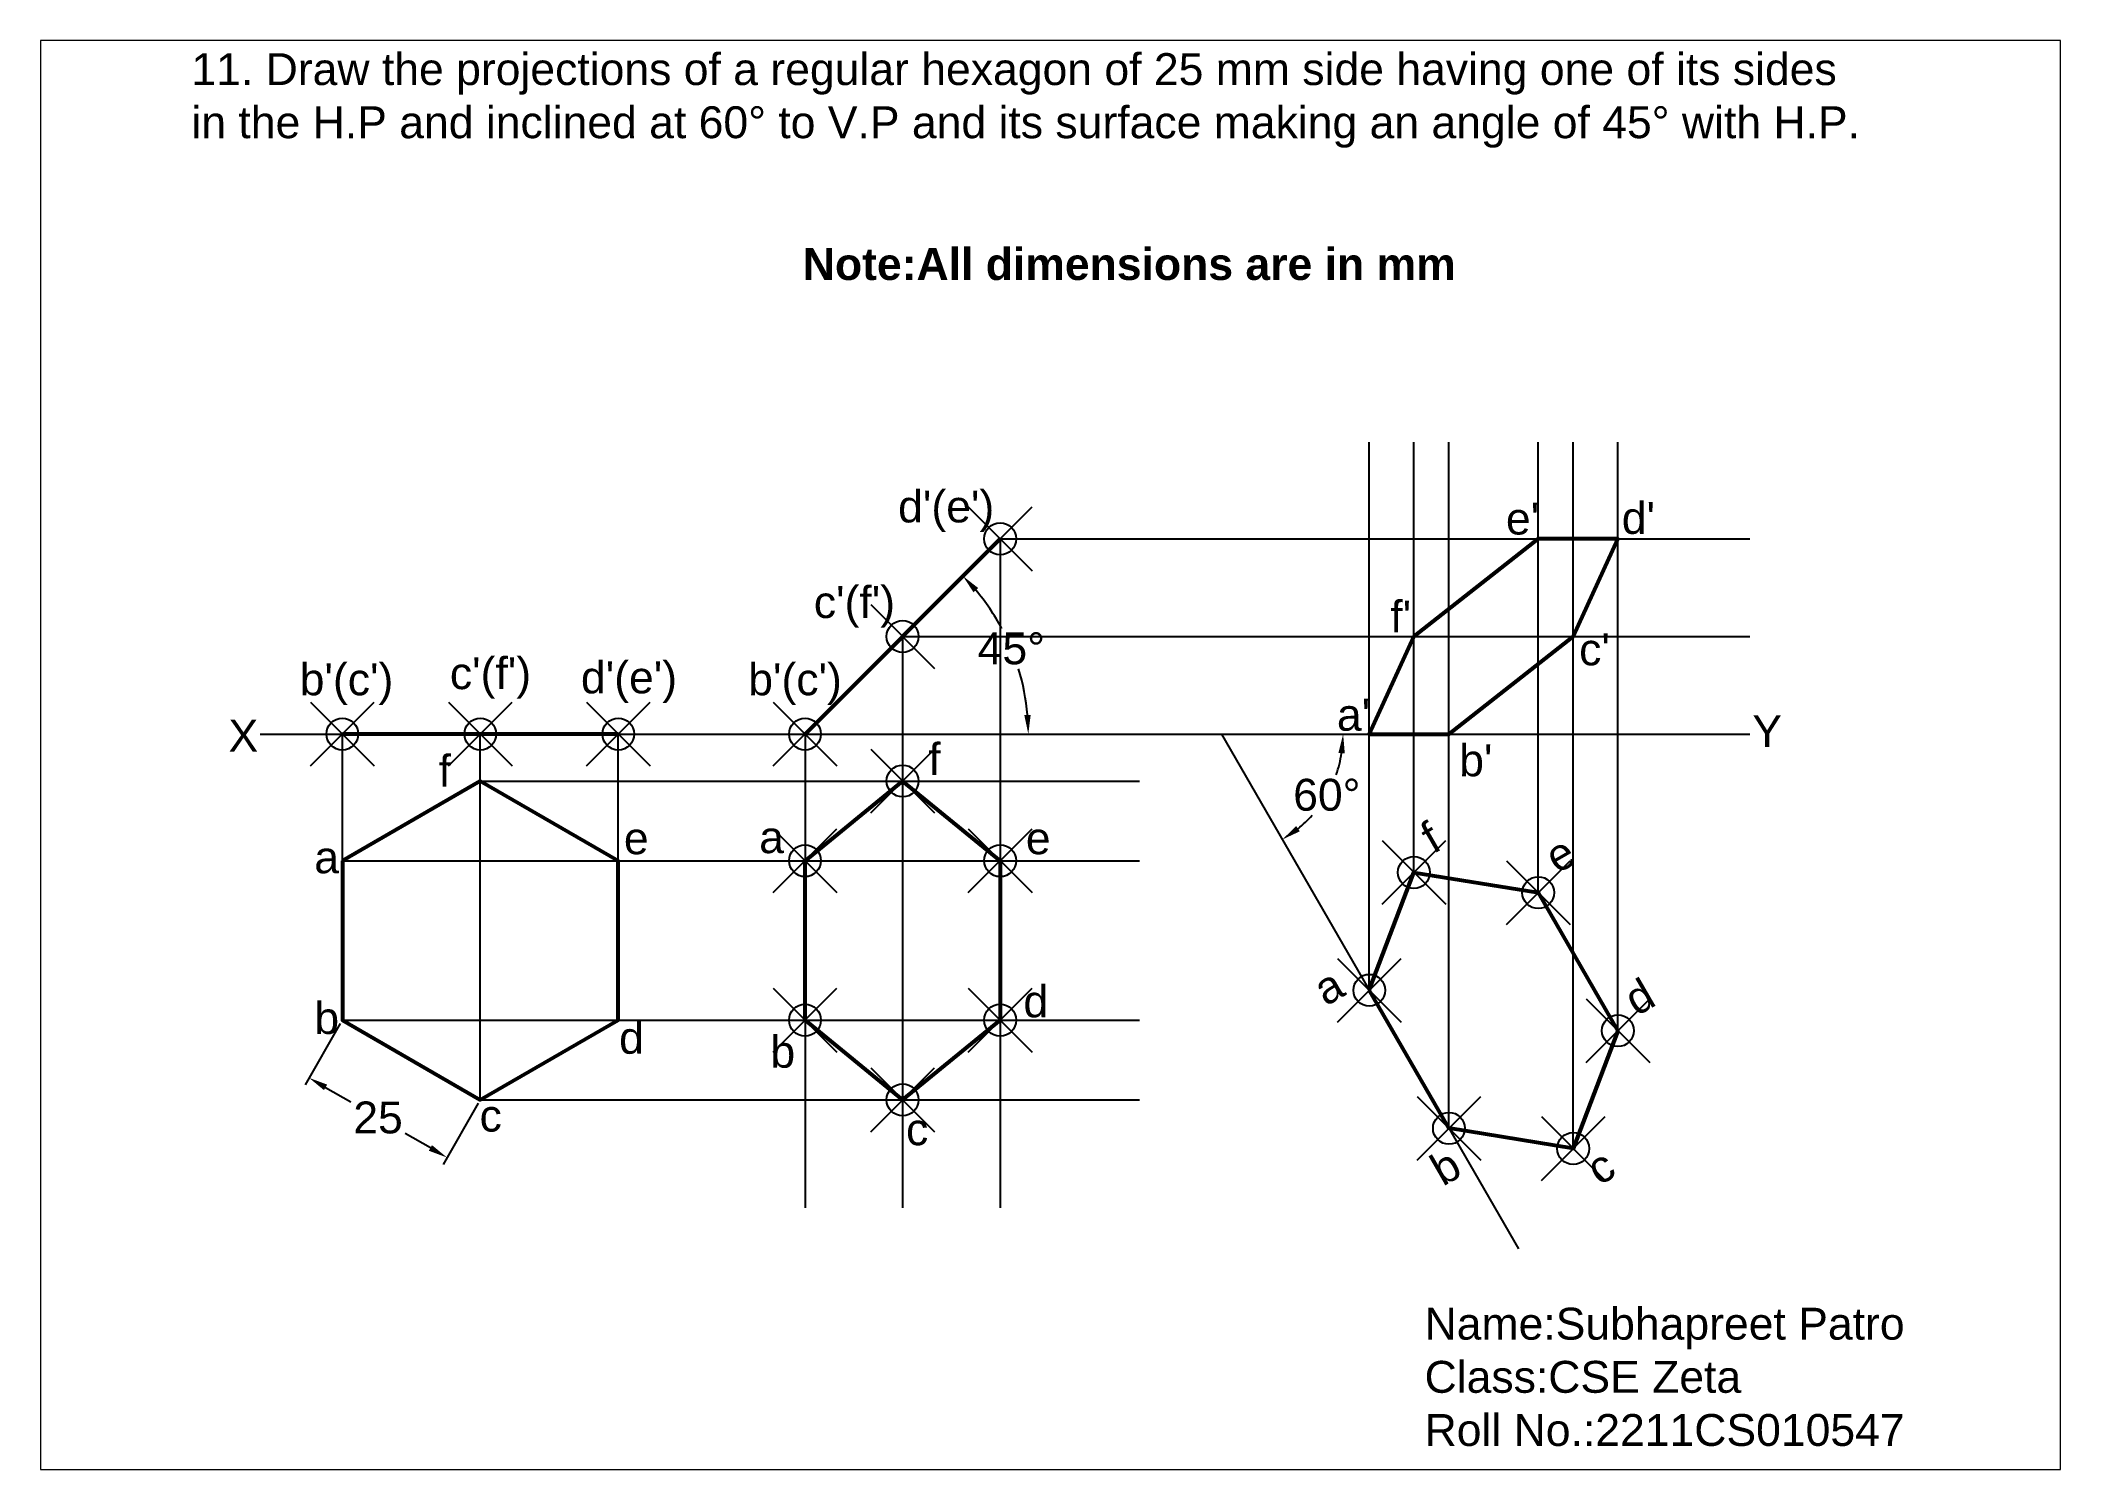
# Paper-space layout 'Layout11' of a CAD drawing. Header units: millimetres. Extents: x 30 to 267, y 21 to 189.
# The model-space entities are those that its viewports show. They can reach past a viewport. Long polylines and large blocks are cut down to what shows.
import ezdxf

# ---------------------------------------------------------------- set-up
doc = ezdxf.new("R2010")
doc.units = ezdxf.units.MM
doc.header["$PDMODE"] = 35
doc.header["$PDSIZE"] = 5
doc.styles.get("Standard").update_dxf_attribs({"font": 'arial.ttf'})
doc.dimstyles.new('ISO-25', dxfattribs={"dimtxt": 5, "dimasz": 3, "dimexe": 1.25, "dimexo": 0.625, "dimtad": 1, "dimtih": 1, "dimtoh": 1, "dimdec": 0, "dimtxsty": 'Standard', "dimcen": 2.5, "dimadec": 0, "dimazin": 0, "dimtfac": 1, "dimtdec": 0, "dimtmove": 0, "dimatfit": 3, "dimfxl": 1, "dimarcsym": 0})

# ---------------------------------------------------------------- blocks, each defined once
blk = doc.blocks.new('*D46')
at = {"color": 0, "lineweight": -2, "transparency": 16777216}
for p, q in [((3765.94, 84.25), (3760.41, 74.66)), ((3763.63, 74.24), (3767.59, 71.96)), ((3787.59, 71.75), (3782.06, 62.16)), ((3780.08, 64.74), (3776.12, 67.03))]:
    blk.add_line(p, q, dxfattribs=at)
at = {"color": 0, "transparency": 16777216}
for points in [[(3763.88, 74.68), (3763.38, 73.81), (3761.03, 75.74)], [(3780.33, 65.18), (3779.83, 64.31), (3782.68, 63.24)]]:
    blk.add_solid(points, dxfattribs=at)
at = {"layer": 'Defpoints', "color": 0, "transparency": 16777216}
for p in [(3766.26, 84.79), (3787.91, 72.29), (3782.68, 63.24)]:
    blk.add_point(p, dxfattribs=at)
at = {"color": 0, "transparency": 16777216, "insert": (3771.86, 69.49), "char_height": 5, "attachment_point": 5}
blk.add_mtext('25', dxfattribs=at)
blk = doc.blocks.new('*D47')
at = {"color": 0, "lineweight": -2, "transparency": 16777216}
for start, end in [(28.2348, 40.0929), (4.9071, 16.9946)]:
    blk.add_arc((3838.86, 129.65), 35.04, start, end, dxfattribs=at)
at = {"color": 0, "transparency": 16777216}
for points in [[(3865.3, 151.88), (3866.04, 152.55), (3863.64, 154.43)], [(3874.27, 132.67), (3873.27, 132.62), (3873.9, 129.65)]]:
    blk.add_solid(points, dxfattribs=at)
at = {"layer": 'Defpoints', "color": 0, "transparency": 16777216}
for p in [(3869.48, 160.27), (3872.71, 138.72), (3753.37, 129.65), (3838.86, 129.65), (3987.12, 129.65)]:
    blk.add_point(p, dxfattribs=at)
at = {"color": 0, "transparency": 16777216, "insert": (3871.23, 143.06), "char_height": 5, "attachment_point": 5}
blk.add_mtext('45°', dxfattribs=at)
blk = doc.blocks.new('*D48')
at = {"color": 0, "lineweight": -2, "transparency": 16777216}
for start, end in [(340.5118, 350.991), (309.009, 318.2112)]:
    blk.add_arc((3904.2, 129.65), 19.1, start, end, dxfattribs=at)
at = {"color": 0, "transparency": 16777216}
for points in [[(3922.56, 126.7), (3923.56, 126.62), (3923.3, 129.65)], [(3916.5, 114.4), (3915.94, 115.22), (3913.75, 113.11)]]:
    blk.add_solid(points, dxfattribs=at)
at = {"layer": 'Defpoints', "color": 0, "transparency": 16777216}
for p in [(3753.37, 129.65), (3904.2, 129.65), (3987.12, 129.65), (3918.83, 117.37), (3950.8, 48.93)]:
    blk.add_point(p, dxfattribs=at)
at = {"color": 0, "transparency": 16777216, "insert": (3920.74, 120.1), "char_height": 5, "attachment_point": 5}
blk.add_mtext('60°', dxfattribs=at)

msp = doc.modelspace()

# ---------------------------------------------------------------- linework, layer by layer
for p, q in [((3927.4, 89.47), (3927.4, 175.45)), ((3934.4, 107.95), (3934.4, 175.45)), ((3939.9, 67.82), (3939.9, 175.45)), ((3953.91, 104.78), (3953.91, 175.45)), ((3959.4, 64.65), (3959.4, 175.45)), ((3966.41, 83.13), (3966.41, 175.45)), ((3869.48, 160.27), (3869.48, 55.37)), ((3869.48, 160.27), (3987.12, 160.27)), ((3854.17, 144.96), (3854.17, 55.37)), ((3854.17, 144.96), (3987.12, 144.96)), ((3753.37, 129.65), (3987.12, 129.65)), ((3766.26, 109.79), (3766.26, 129.65)), ((3787.91, 72.29), (3787.91, 129.65)), ((3809.56, 109.79), (3809.56, 129.65)), ((3838.86, 129.65), (3838.86, 55.37)), ((3904.2, 129.65), (3950.8, 48.93)), ((3787.91, 122.29), (3891.34, 122.29)), ((3766.26, 109.79), (3891.34, 109.79)), ((3766.26, 84.79), (3891.34, 84.79)), ((3787.91, 72.29), (3891.34, 72.29))]:
    msp.add_line(p, q)
at = {"lineweight": 53}
for p, q in [((3869.48, 160.27), (3838.86, 129.65)), ((3809.56, 129.65), (3766.26, 129.65))]:
    msp.add_line(p, q, dxfattribs=at)
for points in [[(3927.4, 129.65), (3939.9, 129.65), (3959.4, 144.96), (3966.41, 160.27), (3953.91, 160.27), (3934.4, 144.96), (3927.4, 129.65)], [(3838.86, 109.79), (3854.17, 122.29), (3869.48, 109.79), (3869.48, 84.79), (3854.17, 72.29), (3838.86, 84.79), (3838.86, 109.79)], [(3927.4, 89.47), (3934.4, 107.95), (3953.91, 104.78), (3966.41, 83.13), (3959.4, 64.65), (3939.9, 67.82), (3927.4, 89.47)]]:
    msp.add_lwpolyline(points, dxfattribs=at)
msp.add_lwpolyline([(3766.26, 109.79), (3766.26, 84.79), (3787.91, 72.29), (3809.56, 84.79), (3809.56, 109.79), (3787.91, 122.29)], close=True, dxfattribs=at)
for p in [(3869.48, 160.27), (3854.17, 144.96), (3838.86, 129.65), (3766.26, 129.65), (3787.91, 129.65), (3809.56, 129.65), (3854.17, 122.29), (3838.86, 109.79), (3869.48, 109.79), (3934.4, 107.95), (3953.91, 104.78), (3927.4, 89.47), (3838.86, 84.79), (3869.48, 84.79), (3966.41, 83.13), (3854.17, 72.29), (3939.9, 67.82), (3959.4, 64.65)]:
    msp.add_point(p)

# ---------------------------------------------------------------- texts
at = {"char_height": 5, "attachment_point": 1}
for s, width, insert in [('11. Draw the projections of a regular hexagon of 25 mm side having one of its sides \\Pin the H.P and inclined at 60%%D to V.P and its surface making an angle of 45%%D with H.P.', 280.1043, (3742.58, 236.44)), ('{\\fArial|b1|i0|c0|p34;Note:All dimensions are in mm}', 127.5297, (3838.51, 205.87)), ("d'(e')", 20.6696, (3853.47, 167.85)), ("e'", 10.0261, (3948.84, 165.95)), ("d'", 8.7411, (3967.02, 166.05)), ("c'(f')", 23.0095, (3840.24, 152.85)), ("f'", 9.2997, (3930.7, 150.59)), ("c'", 12.9544, (3960.33, 145.43)), ("b'(c')", 18.6122, (3759.57, 140.74)), ("c'(f')", 23.0095, (3783.13, 141.7)), ("d'(e')", 20.6696, (3803.7, 141.04)), ("b'(c')", 18.6122, (3829.95, 140.74)), ("a'", 11.911, (3922.32, 135.18)), ('X', 4.5828, (3748.4, 131.89)), ('Y', 9.776, (3987.5, 132.61)), ('f', 9.2997, (3858.21, 128.24)), ("b'", 10.4894, (3941.51, 128.04)), ('f', 9.2997, (3781.36, 126.39)), ('e', 10.0261, (3810.44, 115.81)), ('a', 11.911, (3831.67, 115.98)), ('e', 10.0261, (3873.51, 115.81)), ('a', 11.911, (3761.86, 112.83)), ('d', 8.7411, (3873.13, 90.23)), ('b', 10.4894, (3761.87, 87.62)), ('d', 8.7411, (3809.69, 84.52)), ('b', 10.4894, (3833.43, 82.33)), ('c', 12.9544, (3787.79, 72.31)), ('c', 12.9544, (3854.71, 70.17)), ('Name:Subhapreet Patro\\PClass:CSE Zeta\\PRoll No.:2211CS010547', 93.3731, (3936.08, 39.68))]:
    msp.add_mtext_dynamic_manual_height_columns(s, width=width, gutter_width=25, heights=[0], dxfattribs=dict(at, insert=insert))
at = {"char_height": 5, "attachment_point": 1, "rotation": 30}
for s, width, insert in [('f', 9.2997, (3934.93, 115.12)), ('e', 10.0261, (3954.39, 112)), ('a', 11.911, (3918.07, 91.23)), ('d', 8.7411, (3966.85, 89.66)), ('b', 10.4894, (3936.43, 62.97)), ('c', 12.9544, (3960.93, 63.08))]:
    msp.add_mtext_dynamic_manual_height_columns(s, width=width, gutter_width=25, heights=[0], dxfattribs=dict(at, insert=insert))

# ---------------------------------------------------------------- dimensions: what is measured, and where the dimension line sits
for base, line1, line2, picture, middle in [((3872.71, 138.72), ((3869.48, 160.27), (3838.86, 129.65)), ((3753.37, 129.65), (3987.12, 129.65)), '*D47', (3871.23, 143.06)), ((3918.83, 117.37), ((3753.37, 129.65), (3987.12, 129.65)), ((3904.2, 129.65), (3950.8, 48.93)), '*D48', (3920.74, 120.1))]:
    dim = msp.add_angular_dim_2l(base=base, line1=line1, line2=line2, dimstyle='ISO-25')
    dim.commit()
    dim.dimension.update_dxf_attribs({"geometry": picture, "text_midpoint": middle})
dim = msp.add_aligned_dim(p1=(3766.26, 84.79), p2=(3787.91, 72.29), distance=-10.45, dimstyle='ISO-25')
dim.commit()
dim.dimension.update_dxf_attribs({"geometry": '*D46', "text_midpoint": (3771.86, 69.49)})

psp = doc.layouts.new('Layout11')

# ---------------------------------------------------------------- viewports
at = {"layer": '0'}
psp.add_viewport(center=(148.5, 105), size=(237.6, 168), view_center_point=(3877.38, 126.37), view_height=224.1373, dxfattribs=at)

doc.saveas('drawing.dxf')
